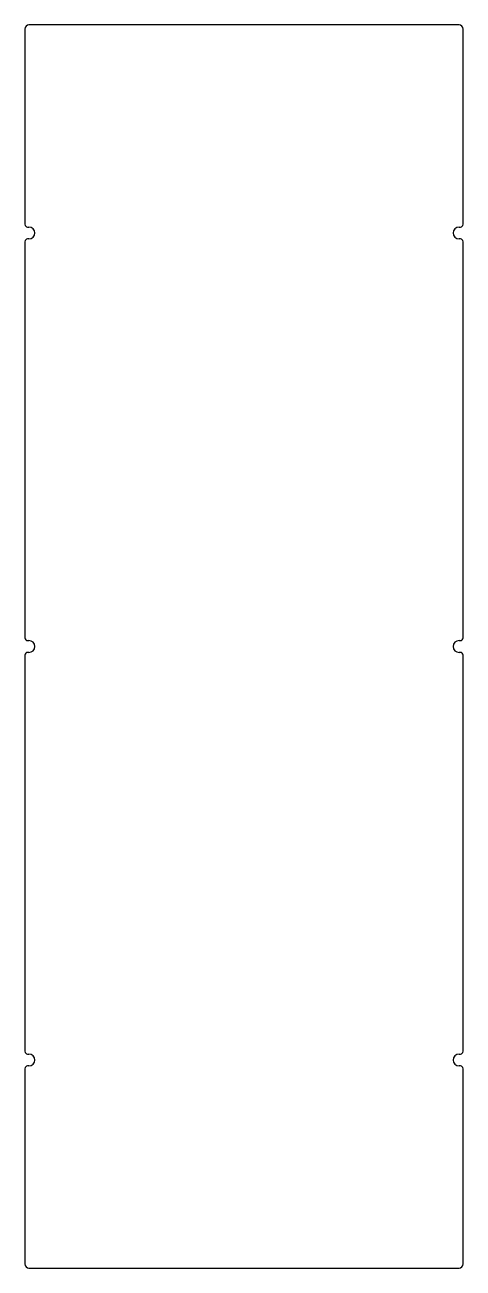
# Model space of a CAD drawing. Header units: millimetres. Extents: x 0 to 318, y 0 to 902.
import ezdxf

# ---------------------------------------------------------------- set-up
doc = ezdxf.new("R2010")
doc.units = ezdxf.units.MM

msp = doc.modelspace()

# ---------------------------------------------------------------- linework, layer by layer
at = {"color": 7, "linetype": 'Continuous', "lineweight": 25}
for p, q in [((315, 902), (3, 902)), ((0, 899), (0, 757.3)), ((318, 757.3), (318, 899)), ((2, 755.3), (3, 755.3)), ((315, 755.3), (316, 755.3)), ((0, 744.7), (0, 457.3)), ((3, 746.7), (2, 746.7)), ((316, 746.7), (315, 746.7)), ((318, 457.3), (318, 744.7)), ((2, 455.3), (3, 455.3)), ((315, 455.3), (316, 455.3)), ((0, 444.7), (0, 157.3)), ((3, 446.7), (2, 446.7)), ((316, 446.7), (315, 446.7)), ((318, 157.3), (318, 444.7)), ((2, 155.3), (3, 155.3)), ((315, 155.3), (316, 155.3)), ((0, 144.7), (0, 3)), ((3, 146.7), (2, 146.7)), ((316, 146.7), (315, 146.7)), ((318, 3), (318, 144.7)), ((3, 0), (315, 0))]:
    msp.add_line(p, q, dxfattribs=at)
for centre, radius, start, end in [((3, 899), 3, 90, 180), ((315, 899), 3, 0, 90), ((2, 757.3), 2, 180, 270), ((3, 751), 4.3, 270, 90), ((315, 751), 4.3, 90, 270), ((316, 757.3), 2, 270, 360), ((2, 744.7), 2, 90, 180), ((316, 744.7), 2, 0, 90), ((2, 457.3), 2, 180, 270), ((3, 451), 4.3, 270, 90), ((315, 451), 4.3, 90, 270), ((316, 457.3), 2, 270, 360), ((2, 444.7), 2, 90, 180), ((316, 444.7), 2, 360, 90), ((2, 157.3), 2, 180, 270), ((3, 151), 4.3, 270, 90), ((315, 151), 4.3, 90, 270), ((316, 157.3), 2, 270, 0), ((2, 144.7), 2, 90, 180), ((316, 144.7), 2, 0, 90), ((3, 3), 3, 180, 270), ((315, 3), 3, 270, 0)]:
    msp.add_arc(centre, radius, start, end, dxfattribs=at)

doc.saveas('drawing.dxf')
